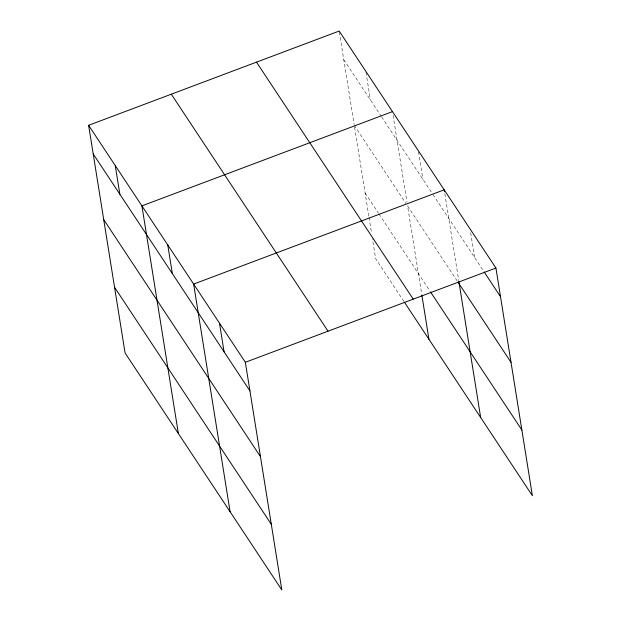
<?xml version="1.0" encoding="UTF-8"?>
<svg xmlns="http://www.w3.org/2000/svg" width="621" height="621" viewBox="0 0 621 621"><rect width="100%" height="100%" fill="white"/><g stroke="black" fill="none" stroke-linecap="round" stroke-linejoin="round"><path stroke-width="0.47" stroke-dasharray="3.1 2.33" d="M343.77 59.694L381.077 116.096M381.605 116.903L432.426 193.736M432.953 194.536L483.619 271.144M354.288 125.364L405.979 203.525M457.196 280.956L407.578 205.947L421.729 294.253M365.132 193.038L378.453 213.182M378.981 213.981L430.027 291.171M403.891 301.418L375.651 258.709L372.491 239.007M470.671 232.759L474.646 257.575M444.807 193.651L458.702 280.397M418.484 151.687L422.924 179.368M393.085 115.444L406.98 202.19M365.979 72.292L370.419 99.981M339.338 32.005L354.141 124.433M354.591 127.251L368.89 216.488M369.037 217.428L371.591 233.38"/><path stroke-width="0.93" d="M88.617 125.295L245.349 362.291L281.818 589.95L125.077 352.961L88.617 125.295L339.182 31.05L495.923 268.039L532.383 495.705L404.426 302.225M392.472 111.625L141.906 205.877L178.374 433.536M245.349 362.291L495.923 268.039M484.147 271.944L500.51 296.683M458.251 282.555L511.029 362.361M430.555 291.963L521.865 430.027M256.496 62.154L413.229 299.143M171.303 94.198L328.035 331.187M93.204 153.938L249.937 390.927M103.723 219.617L260.455 456.606M114.559 287.282L271.299 524.271M444.504 191.742L444.194 189.832L193.628 284.084L230.096 511.743M458.849 281.336L480.662 417.498M421.876 295.192L428.94 339.291M219.492 323.184L224.08 351.828M167.763 244.977L172.351 273.62M115.258 165.59L119.845 194.226"/></g></svg>
